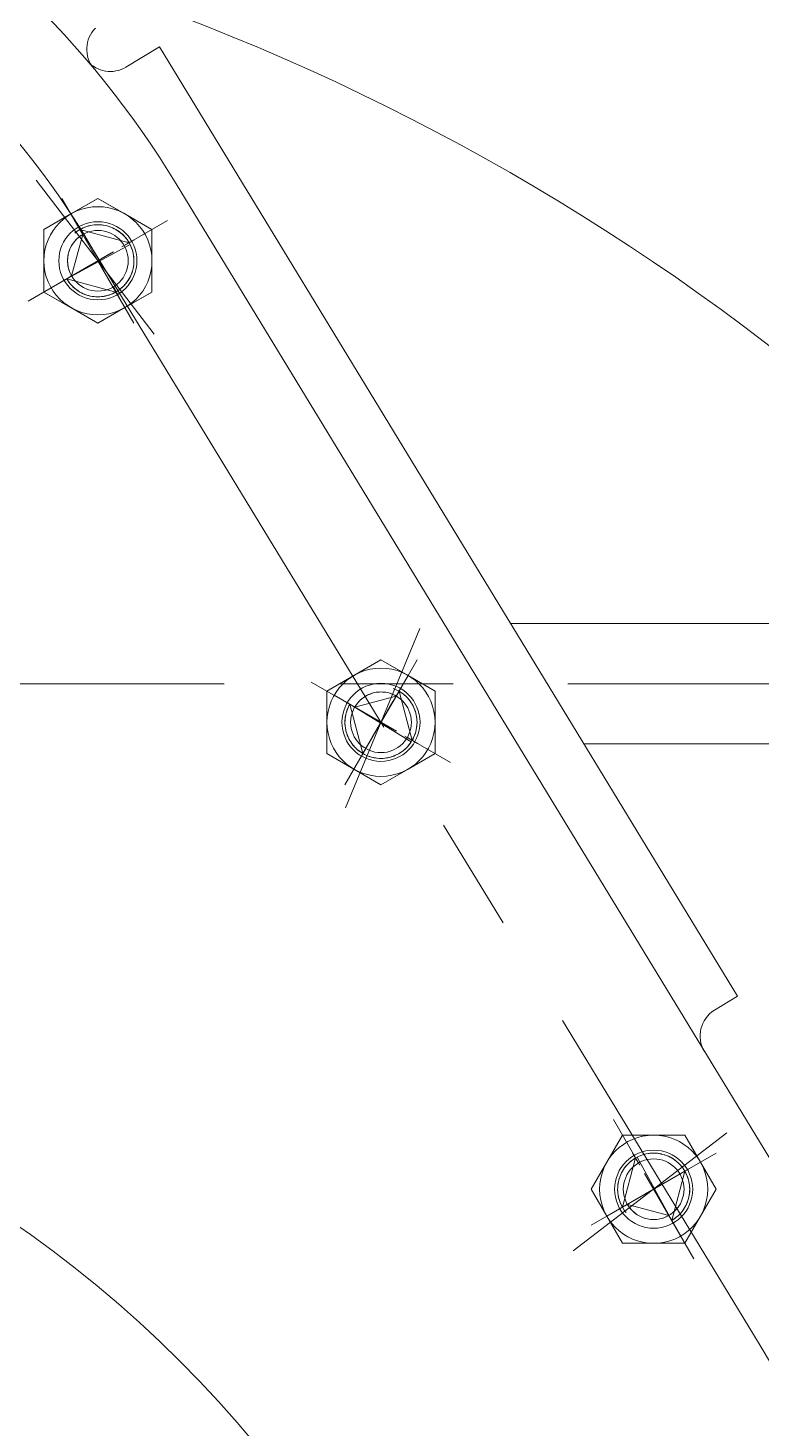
# Model space of a CAD drawing. Header units: inches. Extents: x 0 to 26418, y 0 to 20128.
# Drawn here: x 4114.7 to 4236.7, y 15601.3 to 15834.3 of the extents above; entities that cross this region are included whole.
import ezdxf

# ---------------------------------------------------------------- set-up
doc = ezdxf.new("R2010")
doc.units = ezdxf.units.IN
doc.header["$MEASUREMENT"] = 0
doc.linetypes.add('CENTER', pattern=[50.8, 31.75, -6.35, 6.35, -6.35])
doc.linetypes.add('点画线', pattern=[18, 12, -2, 2, -2])
for name, color, linetype, lineweight in [('CAXA1', 5, 'CENTER', 5), ('中心线层', 5, 'CENTER', 5), ('细实线层', 7, 'Continuous', 5)]:
    doc.layers.add(name, color=color, linetype=linetype, lineweight=lineweight)

msp = doc.modelspace()

# ---------------------------------------------------------------- linework, layer by layer
at = {"color": 7, "lineweight": 5}
for p, q in [((4136.63, 15831.23), (4131.03, 15827.82)), ((4136.63, 15831.23), (4232.83, 15673.21)), ((4139.39, 15808.42), (4250.44, 15626.02)), ((4126.37, 15805.99), (4117.37, 15800.79)), ((4121.87, 15803.39), (4126.37, 15805.99)), ((4126.37, 15805.99), (4126.37, 15805.99)), ((4126.37, 15805.99), (4130.87, 15803.39)), ((4135.37, 15800.79), (4126.37, 15805.99)), ((4117.37, 15800.79), (4121.87, 15803.39)), ((4121.87, 15803.39), (4121.87, 15803.39)), ((4124.52, 15801.31), (4124.22, 15801.2)), ((4124.82, 15801.39), (4124.52, 15801.31)), ((4125.13, 15801.47), (4124.82, 15801.39)), ((4125.44, 15801.52), (4125.13, 15801.47)), ((4125.75, 15801.57), (4125.44, 15801.52)), ((4126.06, 15801.59), (4125.75, 15801.57)), ((4126.37, 15801.6), (4126.06, 15801.59)), ((4126.69, 15801.59), (4126.37, 15801.6)), ((4127, 15801.57), (4126.69, 15801.59)), ((4127.31, 15801.52), (4127, 15801.57)), ((4127.62, 15801.47), (4127.31, 15801.52)), ((4127.93, 15801.39), (4127.62, 15801.47)), ((4128.23, 15801.31), (4127.93, 15801.39)), ((4128.52, 15801.2), (4128.23, 15801.31)), ((4130.87, 15803.39), (4130.87, 15803.39)), ((4130.87, 15803.39), (4135.37, 15800.79)), ((4117.37, 15795.6), (4117.37, 15800.79)), ((4117.37, 15800.79), (4117.37, 15800.79)), ((4117.37, 15800.79), (4117.37, 15790.4)), ((4122, 15793.07), (4123.85, 15799.97)), ((4122, 15793.07), (4123.85, 15799.97)), ((4122.62, 15798.98), (4122.45, 15798.78)), ((4122.8, 15799.17), (4122.62, 15798.98)), ((4122.99, 15799.35), (4122.8, 15799.17)), ((4123.19, 15799.53), (4122.99, 15799.35)), ((4123.4, 15799.69), (4123.19, 15799.53)), ((4123.65, 15800.94), (4123.37, 15800.79)), ((4123.85, 15799.97), (4123.37, 15800.79)), ((4123.37, 15800.79), (4131.57, 15798.6)), ((4123.37, 15800.79), (4129.37, 15790.4)), ((4123.62, 15799.84), (4123.4, 15799.69)), ((4123.85, 15799.97), (4123.62, 15799.84)), ((4123.93, 15801.08), (4123.65, 15800.94)), ((4124.22, 15801.2), (4123.93, 15801.08)), ((4128.81, 15801.08), (4128.52, 15801.2)), ((4129.1, 15800.94), (4128.81, 15801.08)), ((4129.37, 15800.79), (4129.1, 15800.94)), ((4129.64, 15800.63), (4129.37, 15800.79)), ((4129.9, 15800.45), (4129.64, 15800.63)), ((4130.15, 15800.26), (4129.9, 15800.45)), ((4130.39, 15800.06), (4130.15, 15800.26)), ((4130.62, 15799.84), (4130.39, 15800.06)), ((4130.83, 15799.61), (4130.62, 15799.84)), ((4131.04, 15799.37), (4130.83, 15799.61)), ((4131.23, 15799.13), (4131.04, 15799.37)), ((4131.41, 15798.87), (4131.23, 15799.13)), ((4135.37, 15800.79), (4135.37, 15800.79)), ((4135.37, 15800.79), (4135.37, 15795.6)), ((4135.37, 15790.4), (4135.37, 15800.79)), ((4131.72, 15798.32), (4121.18, 15792.6)), ((4121.43, 15796.65), (4121.38, 15796.39)), ((4121.49, 15796.91), (4121.43, 15796.65)), ((4121.57, 15797.16), (4121.49, 15796.91)), ((4121.66, 15797.41), (4121.57, 15797.16)), ((4121.76, 15797.65), (4121.66, 15797.41)), ((4121.87, 15797.89), (4121.76, 15797.65)), ((4122, 15798.13), (4121.87, 15797.89)), ((4122.14, 15798.35), (4122, 15798.13)), ((4122.29, 15798.57), (4122.14, 15798.35)), ((4122.45, 15798.78), (4122.29, 15798.57)), ((4131.57, 15798.6), (4131.41, 15798.87)), ((4131.86, 15798.04), (4131.72, 15798.32)), ((4131.98, 15797.75), (4131.86, 15798.04)), ((4132.08, 15797.45), (4131.98, 15797.75)), ((4132.17, 15797.15), (4132.08, 15797.45)), ((4132.24, 15796.85), (4132.17, 15797.15)), ((4132.3, 15796.54), (4132.24, 15796.85)), ((4117.37, 15790.4), (4117.37, 15795.6)), ((4117.37, 15795.6), (4117.37, 15795.6)), ((4121.33, 15795.86), (4121.32, 15795.6)), ((4121.32, 15795.6), (4121.33, 15795.33)), ((4121.35, 15796.13), (4121.33, 15795.86)), ((4121.33, 15795.33), (4121.35, 15795.07)), ((4121.38, 15796.39), (4121.35, 15796.13)), ((4121.35, 15795.07), (4121.38, 15794.81)), ((4121.38, 15794.81), (4121.43, 15794.55)), ((4121.43, 15794.55), (4121.49, 15794.29)), ((4121.49, 15794.29), (4121.57, 15794.04)), ((4132.17, 15794.05), (4132.24, 15794.35)), ((4132.24, 15794.35), (4132.3, 15794.66)), ((4132.34, 15796.23), (4132.3, 15796.54)), ((4132.3, 15794.66), (4132.34, 15794.97)), ((4132.37, 15795.91), (4132.34, 15796.23)), ((4132.34, 15794.97), (4132.37, 15795.28)), ((4132.37, 15795.6), (4132.37, 15795.91)), ((4132.37, 15795.28), (4132.37, 15795.6)), ((4135.37, 15795.6), (4135.37, 15795.6)), ((4135.37, 15795.6), (4135.37, 15790.4)), ((4121.18, 15792.6), (4122, 15793.07)), ((4121.18, 15792.6), (4121.34, 15792.33)), ((4129.37, 15790.4), (4121.18, 15792.6)), ((4121.34, 15792.33), (4121.52, 15792.07)), ((4121.52, 15792.07), (4121.71, 15791.82)), ((4121.57, 15794.04), (4121.66, 15793.79)), ((4121.66, 15793.79), (4121.76, 15793.54)), ((4121.76, 15793.54), (4121.87, 15793.3)), ((4121.87, 15793.3), (4122, 15793.07)), ((4131.04, 15791.82), (4131.23, 15792.07)), ((4131.23, 15792.07), (4131.41, 15792.33)), ((4131.41, 15792.33), (4131.57, 15792.6)), ((4131.57, 15792.6), (4131.72, 15792.87)), ((4131.72, 15792.87), (4131.86, 15793.16)), ((4131.86, 15793.16), (4131.98, 15793.45)), ((4131.98, 15793.45), (4132.08, 15793.74)), ((4132.08, 15793.74), (4132.17, 15794.05)), ((4121.87, 15787.8), (4117.37, 15790.4)), ((4117.37, 15790.4), (4117.37, 15790.4)), ((4117.37, 15790.4), (4126.37, 15785.21)), ((4121.71, 15791.82), (4121.92, 15791.58)), ((4121.92, 15791.58), (4122.13, 15791.36)), ((4122.13, 15791.36), (4122.36, 15791.14)), ((4122.36, 15791.14), (4122.6, 15790.94)), ((4122.6, 15790.94), (4122.85, 15790.74)), ((4122.85, 15790.74), (4123.11, 15790.57)), ((4123.11, 15790.57), (4123.37, 15790.4)), ((4123.37, 15790.4), (4123.65, 15790.25)), ((4123.65, 15790.25), (4123.93, 15790.12)), ((4123.93, 15790.12), (4124.22, 15790)), ((4124.22, 15790), (4124.52, 15789.89)), ((4124.52, 15789.89), (4124.82, 15789.8)), ((4124.82, 15789.8), (4125.13, 15789.73)), ((4125.13, 15789.73), (4125.44, 15789.67)), ((4125.44, 15789.67), (4125.75, 15789.63)), ((4125.75, 15789.63), (4126.06, 15789.61)), ((4126.06, 15789.61), (4126.37, 15789.6)), ((4126.37, 15785.21), (4135.37, 15790.4)), ((4126.37, 15789.6), (4126.69, 15789.61)), ((4126.69, 15789.61), (4127, 15789.63)), ((4127, 15789.63), (4127.31, 15789.67)), ((4127.31, 15789.67), (4127.62, 15789.73)), ((4127.62, 15789.73), (4127.93, 15789.8)), ((4127.93, 15789.8), (4128.23, 15789.89)), ((4128.23, 15789.89), (4128.52, 15790)), ((4128.52, 15790), (4128.81, 15790.12)), ((4128.81, 15790.12), (4129.1, 15790.25)), ((4129.1, 15790.25), (4129.37, 15790.4)), ((4129.37, 15790.4), (4129.64, 15790.57)), ((4129.64, 15790.57), (4129.9, 15790.74)), ((4129.9, 15790.74), (4130.15, 15790.94)), ((4130.15, 15790.94), (4130.39, 15791.14)), ((4130.39, 15791.14), (4130.62, 15791.36)), ((4130.62, 15791.36), (4130.83, 15791.58)), ((4130.83, 15791.58), (4131.04, 15791.82)), ((4135.37, 15790.4), (4130.87, 15787.8)), ((4135.37, 15790.4), (4135.37, 15790.4)), ((4126.37, 15785.21), (4121.87, 15787.8)), ((4121.87, 15787.8), (4121.87, 15787.8)), ((4130.87, 15787.8), (4126.37, 15785.21)), ((4126.37, 15785.21), (4126.37, 15785.21)), ((4402.37, 15735.22), (4195.08, 15735.22)), ((4173.48, 15729.18), (4164.48, 15723.98)), ((4168.98, 15726.58), (4173.48, 15729.18)), ((4173.48, 15729.18), (4173.48, 15729.18)), ((4173.48, 15729.18), (4177.98, 15726.58)), ((4182.48, 15723.98), (4173.48, 15729.18)), ((4164.48, 15723.98), (4168.98, 15726.58)), ((4168.98, 15726.58), (4168.98, 15726.58)), ((4177.98, 15726.58), (4177.98, 15726.58)), ((4177.98, 15726.58), (4182.48, 15723.98)), ((4164.48, 15718.79), (4164.48, 15723.98)), ((4164.48, 15723.98), (4164.48, 15723.98)), ((4164.48, 15723.98), (4164.48, 15713.59)), ((4169.1, 15721.31), (4176, 15723.16)), ((4169.1, 15721.31), (4176, 15723.16)), ((4169.72, 15722.17), (4169.55, 15721.97)), ((4169.9, 15722.36), (4169.72, 15722.17)), ((4170.09, 15722.54), (4169.9, 15722.36)), ((4170.3, 15722.71), (4170.09, 15722.54)), ((4170.51, 15722.87), (4170.3, 15722.71)), ((4176.48, 15723.98), (4170.48, 15713.59)), ((4170.72, 15723.02), (4170.51, 15722.87)), ((4170.95, 15723.16), (4170.72, 15723.02)), ((4171.18, 15723.29), (4170.95, 15723.16)), ((4171.42, 15723.4), (4171.18, 15723.29)), ((4171.66, 15723.5), (4171.42, 15723.4)), ((4171.91, 15723.59), (4171.66, 15723.5)), ((4172.17, 15723.67), (4171.91, 15723.59)), ((4172.43, 15723.73), (4172.17, 15723.67)), ((4172.69, 15723.78), (4172.43, 15723.73)), ((4172.95, 15723.81), (4172.69, 15723.78)), ((4173.21, 15723.83), (4172.95, 15723.81)), ((4173.48, 15723.84), (4173.21, 15723.83)), ((4173.74, 15723.83), (4173.48, 15723.84)), ((4174, 15723.81), (4173.74, 15723.83)), ((4174.27, 15723.78), (4174, 15723.81)), ((4174.53, 15723.73), (4174.27, 15723.78)), ((4174.78, 15723.67), (4174.53, 15723.73)), ((4175.04, 15723.59), (4174.78, 15723.67)), ((4175.29, 15723.5), (4175.04, 15723.59)), ((4175.53, 15723.4), (4175.29, 15723.5)), ((4175.77, 15723.29), (4175.53, 15723.4)), ((4176, 15723.16), (4175.77, 15723.29)), ((4176, 15723.16), (4176.48, 15723.98)), ((4176.48, 15723.98), (4178.67, 15715.79)), ((4176.74, 15723.82), (4176.48, 15723.98)), ((4177, 15723.64), (4176.74, 15723.82)), ((4177.25, 15723.45), (4177, 15723.64)), ((4177.49, 15723.24), (4177.25, 15723.45)), ((4177.72, 15723.03), (4177.49, 15723.24)), ((4177.93, 15722.8), (4177.72, 15723.03)), ((4178.14, 15722.56), (4177.93, 15722.8)), ((4178.33, 15722.31), (4178.14, 15722.56)), ((4178.51, 15722.05), (4178.33, 15722.31)), ((4178.67, 15721.79), (4178.51, 15722.05)), ((4182.48, 15723.98), (4182.48, 15723.98)), ((4182.48, 15723.98), (4182.48, 15718.79)), ((4182.48, 15713.59), (4182.48, 15723.98)), ((4167.55, 15719.72), (4167.51, 15719.41)), ((4167.61, 15720.03), (4167.55, 15719.72)), ((4167.68, 15720.34), (4167.61, 15720.03)), ((4167.77, 15720.64), (4167.68, 15720.34)), ((4167.87, 15720.94), (4167.77, 15720.64)), ((4167.99, 15721.23), (4167.87, 15720.94)), ((4168.13, 15721.51), (4167.99, 15721.23)), ((4168.28, 15721.79), (4168.13, 15721.51)), ((4170.48, 15713.59), (4168.28, 15721.79)), ((4168.28, 15721.79), (4169.1, 15721.31)), ((4178.51, 15715.52), (4168.28, 15721.79)), ((4169.24, 15721.54), (4169.1, 15721.31)), ((4169.39, 15721.76), (4169.24, 15721.54)), ((4169.55, 15721.97), (4169.39, 15721.76)), ((4178.82, 15721.51), (4178.67, 15721.79)), ((4178.96, 15721.23), (4178.82, 15721.51)), ((4179.08, 15720.94), (4178.96, 15721.23)), ((4179.18, 15720.64), (4179.08, 15720.94)), ((4179.27, 15720.34), (4179.18, 15720.64)), ((4179.34, 15720.03), (4179.27, 15720.34)), ((4179.4, 15719.72), (4179.34, 15720.03)), ((4179.44, 15719.41), (4179.4, 15719.72)), ((4164.48, 15713.59), (4164.48, 15718.79)), ((4164.48, 15718.79), (4164.48, 15718.79)), ((4167.51, 15719.41), (4167.48, 15719.1)), ((4167.48, 15719.1), (4167.48, 15718.79)), ((4167.48, 15718.79), (4167.48, 15718.47)), ((4167.48, 15718.47), (4167.51, 15718.16)), ((4167.51, 15718.16), (4167.55, 15717.85)), ((4167.55, 15717.85), (4167.61, 15717.54)), ((4167.61, 15717.54), (4167.68, 15717.23)), ((4179.27, 15717.23), (4179.34, 15717.54)), ((4179.34, 15717.54), (4179.4, 15717.85)), ((4179.4, 15717.85), (4179.44, 15718.16)), ((4179.47, 15719.1), (4179.44, 15719.41)), ((4179.44, 15718.16), (4179.47, 15718.47)), ((4179.48, 15718.79), (4179.47, 15719.1)), ((4179.47, 15718.47), (4179.48, 15718.79)), ((4182.48, 15718.79), (4182.48, 15718.79)), ((4182.48, 15718.79), (4182.48, 15713.59)), ((4167.68, 15717.23), (4167.77, 15716.93)), ((4167.77, 15716.93), (4167.87, 15716.64)), ((4167.87, 15716.64), (4167.99, 15716.35)), ((4167.99, 15716.35), (4168.13, 15716.06)), ((4168.13, 15716.06), (4168.28, 15715.79)), ((4168.28, 15715.79), (4168.44, 15715.52)), ((4168.44, 15715.52), (4168.62, 15715.26)), ((4168.62, 15715.26), (4168.81, 15715.01)), ((4168.81, 15715.01), (4169.02, 15714.77)), ((4177.93, 15714.77), (4178.14, 15715.01)), ((4178.14, 15715.01), (4178.33, 15715.26)), ((4178.33, 15715.26), (4178.51, 15715.52)), ((4178.67, 15715.79), (4178.82, 15716.06)), ((4178.82, 15716.06), (4178.96, 15716.35)), ((4178.96, 15716.35), (4179.08, 15716.64)), ((4179.08, 15716.64), (4179.18, 15716.93)), ((4179.18, 15716.93), (4179.27, 15717.23)), ((4402.37, 15715.22), (4207.25, 15715.22)), ((4168.98, 15710.99), (4164.48, 15713.59)), ((4164.48, 15713.59), (4164.48, 15713.59)), ((4164.48, 15713.59), (4173.48, 15708.39)), ((4169.02, 15714.77), (4169.23, 15714.54)), ((4169.23, 15714.54), (4169.46, 15714.33)), ((4169.46, 15714.33), (4169.7, 15714.12)), ((4169.7, 15714.12), (4169.95, 15713.93)), ((4169.95, 15713.93), (4170.21, 15713.75)), ((4170.21, 15713.75), (4170.48, 15713.59)), ((4170.48, 15713.59), (4170.75, 15713.44)), ((4170.75, 15713.44), (4171.04, 15713.3)), ((4171.04, 15713.3), (4171.33, 15713.18)), ((4171.33, 15713.18), (4171.62, 15713.08)), ((4171.62, 15713.08), (4171.92, 15712.99)), ((4171.92, 15712.99), (4172.23, 15712.92)), ((4172.23, 15712.92), (4172.54, 15712.86)), ((4172.54, 15712.86), (4172.85, 15712.82)), ((4172.85, 15712.82), (4173.16, 15712.79)), ((4173.16, 15712.79), (4173.48, 15712.79)), ((4173.48, 15708.39), (4182.48, 15713.59)), ((4173.48, 15712.79), (4173.79, 15712.79)), ((4173.79, 15712.79), (4174.1, 15712.82)), ((4174.1, 15712.82), (4174.41, 15712.86)), ((4174.41, 15712.86), (4174.72, 15712.92)), ((4174.72, 15712.92), (4175.03, 15712.99)), ((4175.03, 15712.99), (4175.33, 15713.08)), ((4175.33, 15713.08), (4175.63, 15713.18)), ((4175.63, 15713.18), (4175.92, 15713.3)), ((4175.92, 15713.3), (4176.2, 15713.44)), ((4176.2, 15713.44), (4176.48, 15713.59)), ((4176.48, 15713.59), (4176.74, 15713.75)), ((4176.74, 15713.75), (4177, 15713.93)), ((4177, 15713.93), (4177.25, 15714.12)), ((4177.25, 15714.12), (4177.49, 15714.33)), ((4177.49, 15714.33), (4177.72, 15714.54)), ((4177.72, 15714.54), (4177.93, 15714.77)), ((4182.48, 15713.59), (4177.98, 15710.99)), ((4182.48, 15713.59), (4182.48, 15713.59)), ((4173.48, 15708.39), (4168.98, 15710.99)), ((4177.98, 15710.99), (4173.48, 15708.39)), ((4177.98, 15710.99), (4177.98, 15710.99)), ((4173.48, 15708.39), (4173.48, 15708.39)), ((4232.83, 15673.21), (4228.98, 15670.87)), ((4213.66, 15650.09), (4208.47, 15641.09)), ((4211.06, 15645.59), (4213.66, 15650.09)), ((4213.66, 15650.09), (4213.66, 15650.09)), ((4213.66, 15650.09), (4218.86, 15650.09)), ((4224.05, 15650.09), (4213.66, 15650.09)), ((4218.86, 15650.09), (4218.86, 15650.09)), ((4218.86, 15650.09), (4224.05, 15650.09)), ((4224.05, 15650.09), (4224.05, 15650.09)), ((4224.05, 15650.09), (4226.65, 15645.59)), ((4229.25, 15641.09), (4224.05, 15650.09)), ((4208.47, 15641.09), (4211.06, 15645.59)), ((4211.06, 15645.59), (4211.06, 15645.59)), ((4213.66, 15638.09), (4215.86, 15646.29)), ((4214.62, 15645.33), (4214.4, 15645.1)), ((4214.84, 15645.55), (4214.62, 15645.33)), ((4215.08, 15645.75), (4214.84, 15645.55)), ((4215.33, 15645.94), (4215.08, 15645.75)), ((4215.59, 15646.12), (4215.33, 15645.94)), ((4215.86, 15646.29), (4215.59, 15646.12)), ((4216.42, 15646.57), (4216.13, 15646.44)), ((4216.13, 15646.44), (4221.86, 15635.89)), ((4216.71, 15646.69), (4216.42, 15646.57)), ((4217, 15646.8), (4216.71, 15646.69)), ((4217.3, 15646.88), (4217, 15646.8)), ((4217.61, 15646.96), (4217.3, 15646.88)), ((4217.92, 15647.02), (4217.61, 15646.96)), ((4218.23, 15647.06), (4217.92, 15647.02)), ((4218.54, 15647.08), (4218.23, 15647.06)), ((4218.86, 15647.09), (4218.54, 15647.08)), ((4219.17, 15647.08), (4218.86, 15647.09)), ((4219.49, 15647.06), (4219.17, 15647.08)), ((4219.8, 15647.02), (4219.49, 15647.06)), ((4220.11, 15646.96), (4219.8, 15647.02)), ((4220.41, 15646.88), (4220.11, 15646.96)), ((4220.71, 15646.8), (4220.41, 15646.88)), ((4221.01, 15646.69), (4220.71, 15646.8)), ((4221.3, 15646.57), (4221.01, 15646.69)), ((4221.58, 15646.44), (4221.3, 15646.57)), ((4221.86, 15646.29), (4221.58, 15646.44)), ((4222.13, 15646.12), (4221.86, 15646.29)), ((4222.38, 15645.94), (4222.13, 15646.12)), ((4222.63, 15645.75), (4222.38, 15645.94)), ((4222.87, 15645.55), (4222.63, 15645.75)), ((4223.1, 15645.33), (4222.87, 15645.55)), ((4223.32, 15645.1), (4223.1, 15645.33)), ((4226.65, 15645.59), (4229.25, 15641.09)), ((4213.15, 15642.94), (4213.06, 15642.64)), ((4213.26, 15643.24), (4213.15, 15642.94)), ((4213.38, 15643.53), (4213.26, 15643.24)), ((4213.51, 15643.81), (4213.38, 15643.53)), ((4213.66, 15644.09), (4213.51, 15643.81)), ((4213.83, 15644.36), (4213.66, 15644.09)), ((4213.66, 15638.09), (4224.05, 15644.09)), ((4214, 15644.62), (4213.83, 15644.36)), ((4214.2, 15644.86), (4214, 15644.62)), ((4214.4, 15645.1), (4214.2, 15644.86)), ((4224.05, 15644.09), (4221.86, 15635.89)), ((4223.52, 15644.86), (4223.32, 15645.1)), ((4223.71, 15644.62), (4223.52, 15644.86)), ((4223.89, 15644.36), (4223.71, 15644.62)), ((4224.05, 15644.09), (4223.89, 15644.36)), ((4224.2, 15643.81), (4224.05, 15644.09)), ((4224.34, 15643.53), (4224.2, 15643.81)), ((4224.46, 15643.24), (4224.34, 15643.53)), ((4224.56, 15642.94), (4224.46, 15643.24)), ((4224.65, 15642.64), (4224.56, 15642.94)), ((4211.06, 15636.59), (4208.47, 15641.09)), ((4208.47, 15641.09), (4208.47, 15641.09)), ((4208.47, 15641.09), (4213.66, 15632.09)), ((4212.87, 15641.4), (4212.86, 15641.09)), ((4212.86, 15641.09), (4212.87, 15640.77)), ((4212.89, 15641.72), (4212.87, 15641.4)), ((4212.87, 15640.77), (4212.89, 15640.46)), ((4212.93, 15642.03), (4212.89, 15641.72)), ((4212.89, 15640.46), (4212.93, 15640.15)), ((4212.99, 15642.34), (4212.93, 15642.03)), ((4213.06, 15642.64), (4212.99, 15642.34)), ((4224.05, 15632.09), (4229.25, 15641.09)), ((4224.73, 15642.34), (4224.65, 15642.64)), ((4224.78, 15642.03), (4224.73, 15642.34)), ((4224.83, 15641.72), (4224.78, 15642.03)), ((4224.78, 15640.15), (4224.83, 15640.46)), ((4224.85, 15641.4), (4224.83, 15641.72)), ((4224.83, 15640.46), (4224.85, 15640.77)), ((4224.86, 15641.09), (4224.85, 15641.4)), ((4224.85, 15640.77), (4224.86, 15641.09)), ((4229.25, 15641.09), (4226.65, 15636.59)), ((4229.25, 15641.09), (4229.25, 15641.09)), ((4212.93, 15640.15), (4212.99, 15639.84)), ((4212.99, 15639.84), (4213.06, 15639.54)), ((4213.06, 15639.54), (4213.15, 15639.23)), ((4213.15, 15639.23), (4213.26, 15638.94)), ((4213.26, 15638.94), (4213.38, 15638.65)), ((4213.38, 15638.65), (4213.51, 15638.37)), ((4213.51, 15638.37), (4213.66, 15638.09)), ((4214.48, 15638.56), (4213.66, 15638.09)), ((4221.38, 15636.71), (4214.48, 15638.56)), ((4214.48, 15638.56), (4214.62, 15638.34)), ((4221.38, 15636.71), (4214.48, 15638.56)), ((4214.62, 15638.34), (4214.77, 15638.12)), ((4214.77, 15638.12), (4214.93, 15637.91)), ((4224.05, 15638.09), (4224.2, 15638.37)), ((4224.2, 15638.37), (4224.34, 15638.65)), ((4224.34, 15638.65), (4224.46, 15638.94)), ((4224.46, 15638.94), (4224.56, 15639.23)), ((4224.56, 15639.23), (4224.65, 15639.54)), ((4224.65, 15639.54), (4224.73, 15639.84)), ((4224.73, 15639.84), (4224.78, 15640.15)), ((4213.66, 15632.09), (4211.06, 15636.59)), ((4211.06, 15636.59), (4211.06, 15636.59)), ((4214.93, 15637.91), (4215.1, 15637.71)), ((4215.1, 15637.71), (4215.29, 15637.52)), ((4215.29, 15637.52), (4215.48, 15637.33)), ((4215.48, 15637.33), (4215.68, 15637.16)), ((4215.68, 15637.16), (4215.89, 15637)), ((4215.89, 15637), (4216.11, 15636.85)), ((4216.11, 15636.85), (4216.33, 15636.71)), ((4216.33, 15636.71), (4216.56, 15636.59)), ((4216.56, 15636.59), (4216.8, 15636.47)), ((4216.8, 15636.47), (4217.05, 15636.37)), ((4217.05, 15636.37), (4217.3, 15636.28)), ((4217.3, 15636.28), (4217.55, 15636.21)), ((4217.55, 15636.21), (4217.81, 15636.15)), ((4217.81, 15636.15), (4218.07, 15636.1)), ((4218.07, 15636.1), (4218.33, 15636.06)), ((4218.33, 15636.06), (4218.59, 15636.04)), ((4218.59, 15636.04), (4218.86, 15636.04)), ((4218.86, 15636.04), (4219.12, 15636.04)), ((4219.12, 15636.04), (4219.39, 15636.06)), ((4219.39, 15636.06), (4219.65, 15636.1)), ((4219.65, 15636.1), (4219.91, 15636.15)), ((4219.91, 15636.15), (4220.17, 15636.21)), ((4220.17, 15636.21), (4220.42, 15636.28)), ((4220.42, 15636.28), (4220.67, 15636.37)), ((4220.67, 15636.37), (4220.91, 15636.47)), ((4220.91, 15636.47), (4221.15, 15636.59)), ((4221.15, 15636.59), (4221.38, 15636.71)), ((4221.86, 15635.89), (4221.38, 15636.71)), ((4221.86, 15635.89), (4222.13, 15636.06)), ((4222.13, 15636.06), (4222.38, 15636.23)), ((4222.38, 15636.23), (4222.63, 15636.43)), ((4222.63, 15636.43), (4222.87, 15636.63)), ((4222.87, 15636.63), (4223.1, 15636.85)), ((4223.1, 15636.85), (4223.32, 15637.07)), ((4223.32, 15637.07), (4223.52, 15637.31)), ((4223.52, 15637.31), (4223.71, 15637.56)), ((4223.71, 15637.56), (4223.89, 15637.82)), ((4223.89, 15637.82), (4224.05, 15638.09)), ((4226.65, 15636.59), (4224.05, 15632.09)), ((4226.65, 15636.59), (4226.65, 15636.59)), ((4218.86, 15632.09), (4213.66, 15632.09)), ((4213.66, 15632.09), (4213.66, 15632.09)), ((4213.66, 15632.09), (4224.05, 15632.09)), ((4224.05, 15632.09), (4218.86, 15632.09)), ((4218.86, 15632.09), (4218.86, 15632.09)), ((4224.05, 15632.09), (4224.05, 15632.09))]:
    msp.add_line(p, q, dxfattribs=at)
for centre, radius in [((4002.73, 15475.18), 386.26), ((4126.37, 15795.6), 9), ((4126.37, 15795.6), 6.5), ((4126.37, 15795.6), 5.05), ((4173.48, 15718.79), 9), ((4173.48, 15718.79), 6.5), ((4173.48, 15718.79), 5.05), ((4002.73, 15475.18), 194.17), ((4218.86, 15641.09), 9), ((4218.86, 15641.09), 6.5), ((4218.86, 15641.09), 5.05)]:
    msp.add_circle(centre, radius, dxfattribs=at)
for centre, radius, start, end in [((4002.99, 15725.22), 582.5, 301.35579, 238.58501), ((4002.46, 15725.22), 546, 303.5084, 236.556), ((4002.73, 15725.22), 160, 31.3333, 148.6688), ((4129.52, 15830.8), 5, 135, 219.7841), ((4128.43, 15832.1), 5, 220.3713, 301.3312), ((4231.58, 15666.6), 5, 121.3312, 211.3312), ((4002.73, 15475.22), 290, 148.6687, 31.3333)]:
    msp.add_arc(centre, radius, start, end, dxfattribs=at)
msp.add_open_spline([(4417.27, 16139.5), (4382.18, 16177.06), (4302.01, 16244.38), (4159.39, 16311.95), (4001.93, 16339.1), (3841.62, 16322.69), (3689.54, 16265.51), (3556.26, 16170.03), (3451.48, 16042.06), (3382.93, 15890.15), (3354.29, 15724.24), (3373.75, 15555.77), (3434.64, 15396.58), (3535.87, 15257.81), (3670.32, 15149.21), (3829.4, 15078.83), (4002.38, 15051.32), (4177.64, 15070.42), (4343.16, 15134.22), (4487.22, 15239.67), (4600.08, 15379.45), (4673.27, 15544.76), (4691.55, 15664.49), (4693.22, 15724.42)], degree=3, knots=[0, 0, 0, 0, 6187.666026, 12450.355458, 18783.77638, 25175.55398, 31622.065679, 38124.713595, 44683.237858, 51298.550922, 57973.870728, 64697.019294, 71462.748657, 78273.501796, 85129.278897, 92030.080145, 98977.285843, 105969.701152, 113006.622999, 120087.951186, 127214.495945, 134386.492849, 141603.663266, 141603.663266, 141603.663266, 141603.663266], dxfattribs=at)
at = {"layer": 'CAXA1', "linetype": 'CENTER', "lineweight": 5, "ltscale": 3}
for p, q in [((4116.1, 15808.99), (4135.74, 15783.39)), ((4124.44, 15799.32), (4235.49, 15616.92)), ((4179.94, 15734.38), (4167.59, 15704.57)), ((4604.6, 15725.22), (3408.59, 15725.22)), ((4205.47, 15630.81), (4231.06, 15650.45))]:
    msp.add_line(p, q, dxfattribs=at)
for radius in [565, 540]:
    msp.add_circle((4002.99, 15725.22), radius, dxfattribs=at)
for centre, radius, start, end in [((4002.73, 15725.22), 142.5, 29.0169, 150.3573), ((4002.73, 15725.22), 142.5, 26.7605, 27.6164), ((4002.73, 15475.22), 272.5, 148.6693, 31.3334)]:
    msp.add_arc(centre, radius, start, end, dxfattribs=at)
at = {"layer": '中心线层', "color": 7, "linetype": '点画线', "lineweight": 5}
for p, q in [((4132.37, 15785.21), (4120.37, 15805.99)), ((4114.78, 15788.9), (4137.97, 15802.29)), ((4121.87, 15803.39), (4130.87, 15787.8)), ((4118.58, 15791.1), (4134.17, 15800.1)), ((4167.48, 15708.39), (4179.48, 15729.18)), ((4161.88, 15725.48), (4185.07, 15712.09)), ((4177.98, 15726.58), (4168.98, 15710.99)), ((4165.68, 15723.29), (4181.27, 15714.29)), ((4225.55, 15629.49), (4212.16, 15652.69)), ((4223.36, 15633.29), (4214.36, 15648.88)), ((4229.25, 15647.09), (4208.47, 15635.09)), ((4211.06, 15636.59), (4226.65, 15645.59))]:
    msp.add_line(p, q, dxfattribs=at)
at = {"layer": '细实线层', "color": 7, "lineweight": 5}
for centre, start, end in [((4126.37, 15795.6), 210, 130), ((4173.48, 15718.79), 150, 70), ((4218.86, 15641.09), 300, 220)]:
    msp.add_arc(centre, 6, start, end, dxfattribs=at)

doc.saveas('drawing.dxf')
